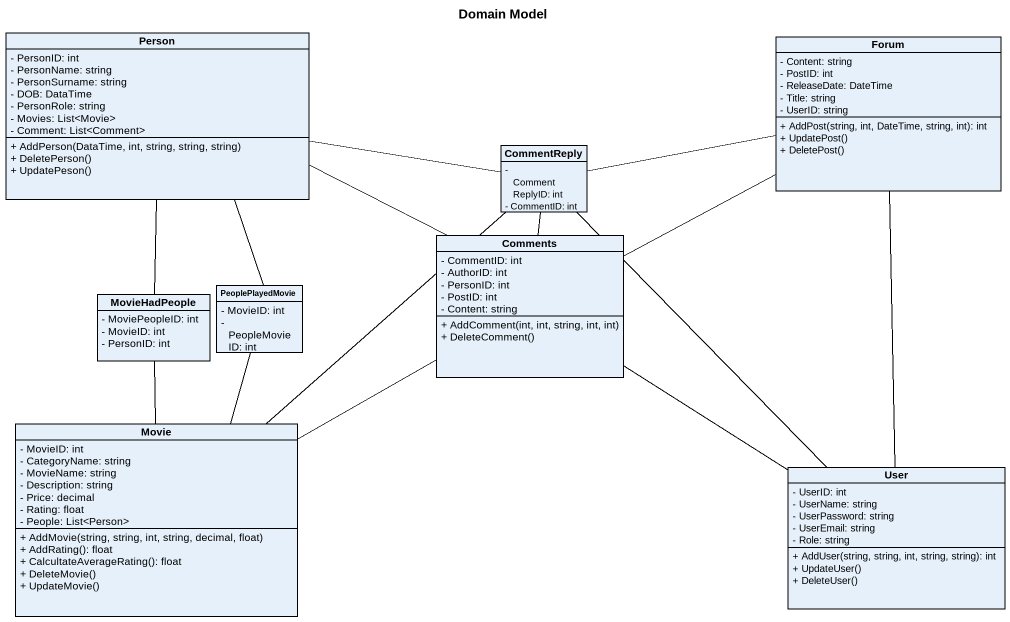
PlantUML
@startuml
title Domain Model
hide circle
hide empty members
skinparam classAttributeIconSize 0
class "Person" as Person_ {
  - PersonID: int
  - PersonName: string
  - PersonSurname: string
  - DOB: DataTime
  - PersonRole: string
  - Movies: List<Movie>
  - Comment: List<Comment>
  + AddPerson(DataTime, int, string, string, string)
  + DeletePerson()
  + UpdatePeson()
}
class Forum {
  - Content: string
  - PostID: int
  - ReleaseDate: DateTime
  - Title: string
  - UserID: string
  + AddPost(string, int, DateTime, string, int): int
  + UpdatePost()
  + DeletePost()
}
class CommentReply {
  - CommentReplyID: int
  - CommentID: int
}
class Comments {
  - CommentID: int
  - AuthorID: int
  - PersonID: int
  - PostID: int
  - Content: string
  + AddComment(int, int, string, int, int)
  + DeleteComment()
}
class PeoplePlayedMovie {
  - MovieID: int
  - PeopleMovieID: int
}
class MovieHadPeople {
  - MoviePeopleID: int
  - MovieID: int
  - PersonID: int
}
class Movie {
  - MovieID: int
  - CategoryName: string
  - MovieName: string
  - Description: string
  - Price: decimal
  - Rating: float
  - People: List<Person>
  + AddMovie(string, string, int, string, decimal, float)
  + AddRating(): float
  + CalcultateAverageRating(): float
  + DeleteMovie()
  + UpdateMovie()
}
class User {
  - UserID: int
  - UserName: string
  - UserPassword: string
  - UserEmail: string
  - Role: string
  + AddUser(string, string, int, string, string): int
  + UpdateUser()
  + DeleteUser()
}
Person_ -right- CommentReply
Person_ -- MovieHadPeople
Forum -left- Comments
CommentReply -right- Forum
CommentReply -- Comments
CommentReply -- Movie
CommentReply -- User
Comments -left- Person_
Comments -left- Movie
Comments -- User
PeoplePlayedMovie -up- Person_
PeoplePlayedMovie -- Movie
MovieHadPeople -- Movie
User -up- Forum
@enduml
